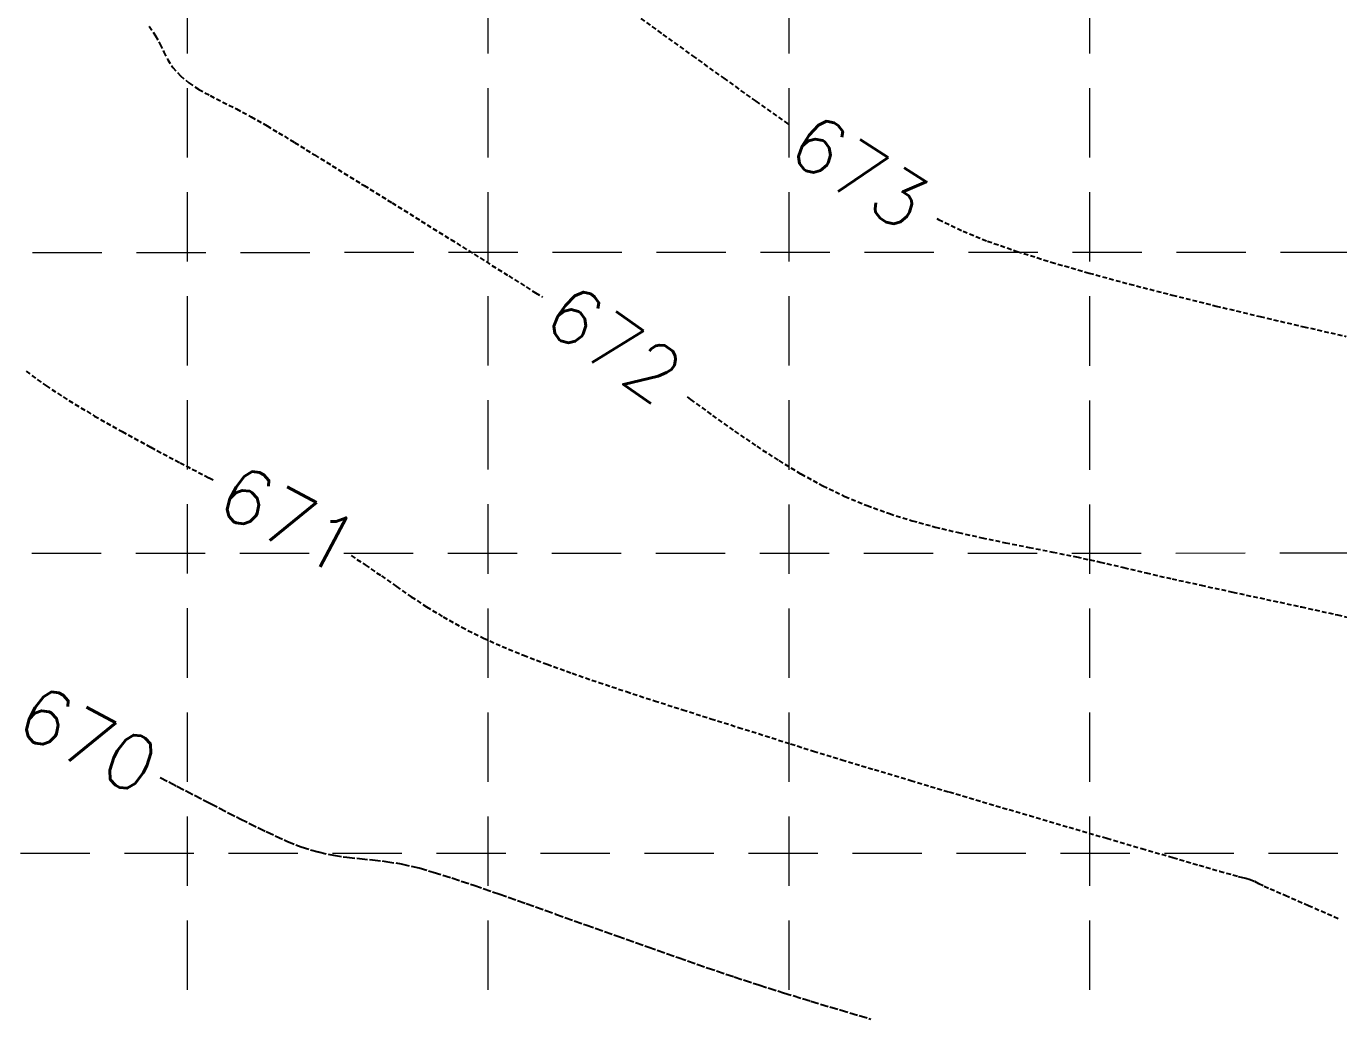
# Model space of a CAD drawing. Header units: inches. Extents: x 2507435 to 2508087, y 7097652 to 7098695.
# Drawn here: x 2507654.8 to 2507725.8, y 7098588.1 to 7098641.6 of the extents above; entities that cross this region are included whole.
import ezdxf

# ---------------------------------------------------------------- set-up
doc = ezdxf.new("R2010")
doc.units = ezdxf.units.IN
doc.header["$MEASUREMENT"] = 0
doc.linetypes.add('DASHED7', pattern=[0.5317999999999998, 0.4379999999999999, -0.0938])
doc.linetypes.add('HIDDEN', pattern=[0.375, 0.25, -0.125])
for name, color, linetype in [('CONT-MJR', 7, 'DASHED7'), ('CONT-MNR', 8, 'HIDDEN'), ('GRID', 254, 'HIDDEN')]:
    doc.layers.add(name, color=color, linetype=linetype)
doc.styles.get("Standard").update_dxf_attribs({"font": 'ARIAL.TTF'})

msp = doc.modelspace()

# ---------------------------------------------------------------- linework, layer by layer
at = {"layer": 'CONT-MJR', "color": 35, "extrusion": (-0.464216306590667, -0.8857218641849821, 0), "elevation": -7451483.702675315}
msp.add_lwpolyline([(-1074195.207278214, 670), (-1074194.192457352, 670)], dxfattribs=at)
at = {"layer": 'CONT-MJR', "color": 35, "extrusion": (0.4610673801942852, 0.8873651282988186, 0), "elevation": 7455252.13204059}
msp.add_lwpolyline([(1047720.469423563, 670.0000000000009), (1047718.448394665, 670.0000000000009)], dxfattribs=at)
at = {"layer": 'CONT-MJR', "color": 35, "extrusion": (-0.4548444926117237, -0.8905708773257655, 0), "elevation": -7462403.544830417}
msp.add_lwpolyline([(-995505.7174646151, 670), (-995503.8880785126, 670)], dxfattribs=at)
at = {"layer": 'CONT-MJR', "color": 35, "extrusion": (-0.4435318366256289, -0.8962586177546615, 0), "elevation": -7474410.164712103}
msp.add_lwpolyline([(-900936.9271627287, 670), (-900935.3601075769, 670)], dxfattribs=at)
at = {"layer": 'CONT-MJR', "color": 35, "extrusion": (-0.4217999945398748, -0.9066889017773195, 0), "elevation": -7493954.318046323}
msp.add_lwpolyline([(-720514.0612636949, 670.0000000000009), (-720512.82681971, 670.0000000000009)], dxfattribs=at)
at = {"layer": 'CONT-MJR', "color": 35, "elevation": 670}
for points in [[(2507668.906768373, 7098597.517017281), (2507669.68027629, 7098597.207982237)], [(2507669.68027629, 7098597.207982237), (2507670.618407488, 7098596.933072989)], [(2507671.430035138, 7098596.756060213), (2507672.158428664, 7098596.646952922)], [(2507672.846857492, 7098596.575760132), (2507673.538591049, 7098596.51249086)], [(2507673.538591049, 7098596.51249086), (2507674.27689876, 7098596.427154119)], [(2507677.829391639, 7098595.533346758), (2507679.021519046, 7098595.13339608)], [(2507679.021519046, 7098595.13339608), (2507680.37657418, 7098594.664998583)], [(2507681.861458457, 7098594.14255261), (2507683.44307329, 7098593.580456499)], [(2507683.44307329, 7098593.580456499), (2507685.088320096, 7098592.993108591)], [(2507691.643655336, 7098590.679165797), (2507693.110583224, 7098590.181534009)], [(2507695.779825335, 7098589.323864675), (2507697.259271378, 7098588.869304537)], [(2507697.259271378, 7098588.869304537), (2507698.842693992, 7098588.391435976)]]:
    msp.add_lwpolyline(points, dxfattribs=at)
at = {"layer": 'CONT-MJR', "color": 35, "extrusion": (-0.2130870743656354, -0.9770332127099336, 0), "elevation": -7469917.162802302}
msp.add_lwpolyline([(937458.2281515787, 670.0000000000009), (937459.0588578826, 670.0000000000009)], dxfattribs=at)
at = {"layer": 'CONT-MJR', "color": 35, "extrusion": (-0.1028648618065427, -0.9946953403960033, 0), "elevation": -7318892.358107643}
msp.add_lwpolyline([(1764173.64812058, 670), (1764174.340220765, 670)], dxfattribs=at)
at = {"layer": 'CONT-MJR', "color": 35, "extrusion": (-0.1636687250411591, -0.9865153564153989, 0), "elevation": -7413302.236101554}
msp.add_lwpolyline([(1312040.956234466, 670), (1312041.795705727, 670)], dxfattribs=at)
at = {"layer": 'CONT-MJR', "color": 35, "extrusion": (0.2225617353966875, 0.9749185986210414, 0), "elevation": 7478666.070179312}
msp.add_lwpolyline([(-864903.1900830343, 670.0000000000009), (-864904.1760774525, 670.0000000000009)], dxfattribs=at)
at = {"layer": 'CONT-MJR', "color": 35, "extrusion": (-0.2755622336912609, -0.9612832336845801, 0), "elevation": -7514782.203300081}
msp.add_lwpolyline([(454481.9688522676, 670.0000000000009), (454482.7667192963, 670.0000000000009)], dxfattribs=at)
at = {"layer": 'CONT-MJR', "color": 35, "extrusion": (0.3033463438342318, 0.9528803679803695, 0), "elevation": 7524807.225019386}
msp.add_lwpolyline([(-236182.9260901939, 670.0000000000009), (-236183.971448171, 670.0000000000009)], dxfattribs=at)
at = {"layer": 'CONT-MJR', "color": 35, "extrusion": (-0.3318986877091576, -0.9433150380954071, 0), "elevation": -7528506.923015972}
msp.add_lwpolyline([(9518.356066919398, 670.0000000000009), (9519.930179721676, 670.0000000000009)], dxfattribs=at)
at = {"layer": 'CONT-MJR', "color": 35, "extrusion": (-0.3361910705601718, -0.9417938012514234, 0), "elevation": -7528472.212986574}
msp.add_lwpolyline([(-24761.30615361687, 670), (-24759.52680426231, 670)], dxfattribs=at)
at = {"layer": 'CONT-MJR', "color": 35, "extrusion": (-0.3348774765179013, -0.9422616811273833, 0), "elevation": -7528499.41912259}
msp.add_lwpolyline([(-14261.56195367267, 670), (-14259.78621023661, 670)], dxfattribs=at)
at = {"layer": 'CONT-MJR', "color": 35, "extrusion": (-0.332181857093061, -0.9432153591933314, 0), "elevation": -7528509.416758532}
msp.add_lwpolyline([(7266.843194430228, 670), (7268.579331564717, 670)], dxfattribs=at)
at = {"layer": 'CONT-MJR', "color": 35, "extrusion": (0.3278253838190414, 0.9447383329387553, 0), "elevation": 7528395.700030798}
msp.add_lwpolyline([(-42012.54842577735, 670.0000000000009), (-42014.20897959126, 670.0000000000009)], dxfattribs=at)
at = {"layer": 'CONT-MJR', "color": 35, "extrusion": (-0.3114106254437257, -0.9502754455213223, 0), "elevation": -7526538.227318163}
msp.add_lwpolyline([(172422.7796900282, 670.0000000000009), (172424.1813555728, 670.0000000000009)], dxfattribs=at)
at = {"layer": 'CONT-MJR', "color": 35, "extrusion": (-0.3004041080470045, -0.9538120212434333, 0), "elevation": -7524041.944964092}
msp.add_lwpolyline([(259423.5841605477, 670), (259424.9861912746, 670)], dxfattribs=at)
at = {"layer": 'CONT-MJR', "color": 35, "extrusion": (0.2853959626862788, 0.9584096955281558, 0), "elevation": 7519043.064253777}
msp.add_lwpolyline([(-377494.4166151434, 670.0000000000009), (-377496.1373860084, 670.0000000000009)], dxfattribs=at)
at = {"layer": 'CONT-MNR', "color": 35, "extrusion": (-0.5826117558199877, -0.812750602571509, 0), "elevation": -7230434.095561556}
msp.add_lwpolyline([(-2097627.673203462, 673.0000000000009), (-2097625.819947591, 673.0000000000009)], dxfattribs=at)
at = {"layer": 'CONT-MNR', "color": 35}
for points, elevation in [([(2507661.465299026, 7098641.572583858), (2507661.818019197, 7098641.053401173)], 672), ([(2507661.818019197, 7098641.053401173), (2507662.063816723, 7098640.593635122)], 672), ([(2507662.261722845, 7098640.170529417), (2507662.470768798, 7098639.761327768)], 672), ([(2507690.862095295, 7098639.971353525), (2507692.544146588, 7098638.760990843)], 673), ([(2507663.620159886, 7098638.510927833), (2507664.158023687, 7098638.160503128)], 672), ([(2507665.445422396, 7098637.476509285), (2507666.186629257, 7098637.102979518)], 672), ([(2507694.274120974, 7098637.526216285), (2507696.025361697, 7098636.294299945)], 673), ([(2507666.987289092, 7098636.681787437), (2507667.843237878, 7098636.192952725)], 672), ([(2507696.025361697, 7098636.294299945), (2507696.048390837, 7098636.278447415)], 673), ([(2507704.068793118, 7098631.186836719), (2507704.167573789, 7098631.132044705)], 673), ([(2507705.48662059, 7098630.489949591), (2507706.807446997, 7098629.958595396)], 673), ([(2507706.807446997, 7098629.958595396), (2507708.413744799, 7098629.400091895)], 673), ([(2507708.413744799, 7098629.400091895), (2507710.261059666, 7098628.821561685)], 673), ([(2507679.372456546, 7098629.046692587), (2507680.913877555, 7098628.078332552)], 672), ([(2507712.304937268, 7098628.230127362), (2507714.500923276, 7098627.632911523)], 673), ([(2507721.556988429, 7098625.877800869), (2507723.916864757, 7098625.328684928)], 673), ([(2507654.811352186, 7098622.92119169), (2507655.880293384, 7098622.145632565)], 671), ([(2507658.513835729, 7098620.502648181), (2507660.002868651, 7098619.657425333)], 671), ([(2507691.939202443, 7098620.533283964), (2507693.134045634, 7098619.684011998)], 672), ([(2507660.002868651, 7098619.657425333), (2507661.556363922, 7098618.81118365)], 671), ([(2507664.705605065, 7098617.160048613), (2507664.936270474, 7098617.041286358)], 671), ([(2507701.509286071, 7098615.224216073), (2507702.739636262, 7098614.841868121)], 672), ([(2507703.984091305, 7098614.502103473), (2507705.24046751, 7098614.196498386)], 672), ([(2507705.24046751, 7098614.196498386), (2507706.50658119, 7098613.916629116)], 672), ([(2507710.341510184, 7098613.147198793), (2507711.624736871, 7098612.886035373)], 672), ([(2507672.392998169, 7098612.957988334), (2507673.154464216, 7098612.456437634)], 671), ([(2507673.154464216, 7098612.456437634), (2507674.027283761, 7098611.855684876)], 671), ([(2507711.624736871, 7098612.886035373), (2507712.906782588, 7098612.608489059)], 672), ([(2507712.906782588, 7098612.608489059), (2507714.185463647, 7098612.30613611)], 672), ([(2507714.185463647, 7098612.30613611), (2507715.389421531, 7098612.017904717)], 672), ([(2507715.389421531, 7098612.017904717), (2507716.792974583, 7098611.699424203)], 672), ([(2507677.365416774, 7098609.64306811), (2507678.37664259, 7098609.082937908)], 671), ([(2507679.544536975, 7098608.498187473), (2507680.564307439, 7098608.039593557)], 671), ([(2507681.719060749, 7098607.567000927), (2507682.988221107, 7098607.083620837)], 671), ([(2507684.351212719, 7098606.592664529), (2507685.787459792, 7098606.097343259)], 671), ([(2507690.329975813, 7098604.617302159), (2507691.853486772, 7098604.136633528)], 671), ([(2507691.853486772, 7098604.136633528), (2507693.347374214, 7098603.667656181)], 671), ([(2507693.347374214, 7098603.667656181), (2507694.791062346, 7098603.213581366)], 671), ([(2507696.163975371, 7098602.777620336), (2507697.396327693, 7098602.390433317)], 671), ([(2507698.926839381, 7098601.920880696), (2507700.699293014, 7098601.3849742)], 671), ([(2507702.657471169, 7098600.798725552), (2507704.745156426, 7098600.178146476)], 671), ([(2507706.906131364, 7098599.539248697), (2507709.084178562, 7098598.898043938)], 671), ([(2507715.158579499, 7098597.120705026), (2507716.842741522, 7098596.630389591)], 671), ([(2507716.842741522, 7098596.630389591), (2507718.262888698, 7098596.217825796)], 671), ([(2507720.377066935, 7098595.606761501), (2507720.604558331, 7098595.554983778)], 671), ([(2507720.604558331, 7098595.554983778), (2507720.786684838, 7098595.519141225)], 671), ([(2507720.786684838, 7098595.519141225), (2507721.008806132, 7098595.453351597)], 671), ([(2507722.914597963, 7098594.591336943), (2507724.167700879, 7098594.04530482)], 671)]:
    msp.add_lwpolyline(points, dxfattribs=dict(at, elevation=elevation))
at = {"layer": 'CONT-MNR', "color": 35, "extrusion": (-0.5847371377764798, -0.8112228298716512, 0), "elevation": -7224918.782931267}
msp.add_lwpolyline([(-2116544.32290392, 673.0000000000009), (-2116542.341362747, 673.0000000000009)], dxfattribs=at)
at = {"layer": 'CONT-MNR', "color": 35, "extrusion": (0.9058080314003583, 0.4236883409424994, 0), "elevation": 5279071.69350753}
msp.add_lwpolyline([(5367538.48227635, 672), (5367538.015173288, 672)], dxfattribs=at)
at = {"layer": 'CONT-MNR', "color": 35, "extrusion": (0.831577703671057, 0.5554084287775725, 0), "elevation": 6027960.555321064}
msp.add_lwpolyline([(4510293.679118821, 672), (4510293.176395047, 672)], dxfattribs=at)
at = {"layer": 'CONT-MNR', "color": 35, "extrusion": (0.7402388080312429, 0.6723440392273027, 0), "elevation": 6628997.134068461}
msp.add_lwpolyline([(3568676.223763433, 672), (3568675.616307568, 672)], dxfattribs=at)
at = {"layer": 'CONT-MNR', "color": 35, "extrusion": (0.6381037438691236, 0.7699503958439193, 0), "elevation": 7065749.0758302}
msp.add_lwpolyline([(2598891.812931202, 672.0000000000009), (2598891.213211091, 672.0000000000009)], dxfattribs=at)
at = {"layer": 'CONT-MNR', "color": 35, "extrusion": (-0.5809510928041008, -0.8139384668202634, 0), "elevation": -7234701.873570437}
msp.add_lwpolyline([(-2082854.5209799, 673), (-2082852.395543571, 673)], dxfattribs=at)
at = {"layer": 'CONT-MNR', "color": 35, "extrusion": (0.4849451169903249, 0.8745445863460823, 0), "elevation": 7424155.062182967}
msp.add_lwpolyline([(1249385.799443453, 672.0000000000009), (1249385.102156139, 672.0000000000009)], dxfattribs=at)
at = {"layer": 'CONT-MNR', "color": 35, "extrusion": (-0.4546149473493562, -0.8906880765153097, 0), "elevation": -7462693.954272051}
msp.add_lwpolyline([(-993599.7512570317, 672), (-993598.9905082551, 672)], dxfattribs=at)
at = {"layer": 'CONT-MNR', "color": 35, "extrusion": (0.4655665282111379, 0.8850128856742301, 0), "elevation": 7449870.74728351}
msp.add_lwpolyline([(1085570.942928493, 672), (1085570.038241287, 672)], dxfattribs=at)
at = {"layer": 'CONT-MNR', "color": 35, "extrusion": (-0.5182028110453011, -0.8552577661879184, 0), "elevation": -7370644.258899235}
msp.add_lwpolyline([(-1533830.831827115, 672), (-1533830.112277961, 672)], dxfattribs=at)
at = {"layer": 'CONT-MNR', "color": 35, "extrusion": (-0.5220375825656384, -0.8529224832240174, 0), "elevation": -7363683.271189295}
msp.add_lwpolyline([(-1566907.874184619, 672), (-1566906.853310058, 672)], dxfattribs=at)
at = {"layer": 'CONT-MNR', "color": 35, "extrusion": (-0.5241079748921827, -0.851651824781944, 0), "elevation": -7359855.189671517}
msp.add_lwpolyline([(-1584790.204540789, 672.0000000000009), (-1584788.92708821, 672.0000000000009)], dxfattribs=at)
at = {"layer": 'CONT-MNR', "color": 35, "extrusion": (-0.5255146971767614, -0.8507845221036974, 0), "elevation": -7357226.120714158}
msp.add_lwpolyline([(-1596949.643863991, 672), (-1596948.154586941, 672)], dxfattribs=at)
at = {"layer": 'CONT-MNR', "color": 35, "extrusion": (-0.5266269885976617, -0.8500964738666774, 0), "elevation": -7355131.179919703}
msp.add_lwpolyline([(-1606569.303183159, 672.0000000000009), (-1606567.646837035, 672.0000000000009)], dxfattribs=at)
at = {"layer": 'CONT-MNR', "color": 35, "extrusion": (-0.5276119556262449, -0.8494855056328209, 0), "elevation": -7353264.115990182}
msp.add_lwpolyline([(-1615091.674853682, 672.0000000000009), (-1615089.896194468, 672.0000000000009)], dxfattribs=at)
at = {"layer": 'CONT-MNR', "color": 35, "extrusion": (-0.5285660189655953, -0.8488921978642883, 0), "elevation": -7351444.922870313}
msp.add_lwpolyline([(-1623350.263591487, 672), (-1623348.407375188, 672)], dxfattribs=at)
at = {"layer": 'CONT-MNR', "color": 35, "extrusion": (-0.5295607006426706, -0.848272046182617, 0), "elevation": -7349537.034438727}
msp.add_lwpolyline([(-1631964.425205661, 672), (-1631962.53618793, 672)], dxfattribs=at)
at = {"layer": 'CONT-MNR', "color": 35, "extrusion": (-0.4376843494655058, -0.8991286950336737, 0), "elevation": -7480165.813517244}
msp.add_lwpolyline([(-852210.9734034478, 673.0000000000009), (-852209.5063756374, 673.0000000000009)], dxfattribs=at)
at = {"layer": 'CONT-MNR', "color": 35, "extrusion": (0.5306648135312131, 0.8475817693177945, 0), "elevation": 7347405.773707116}
msp.add_lwpolyline([(1641531.217066155, 672.0000000000009), (1641529.340001918, 672.0000000000009)], dxfattribs=at)
at = {"layer": 'CONT-MNR', "color": 35, "extrusion": (-0.277965076850516, -0.9605911804984922, 0), "elevation": -7515936.115058839}
msp.add_lwpolyline([(435713.4541008056, 673.0000000000009), (435715.5818296904, 673.0000000000009)], dxfattribs=at)
at = {"layer": 'CONT-MNR', "color": 35, "extrusion": (0.5335707120411028, 0.8457554583045567, 0), "elevation": 7341728.534513274}
msp.add_lwpolyline([(1666735.217672764, 672.0000000000009), (1666733.498774395, 672.0000000000009)], dxfattribs=at)
at = {"layer": 'CONT-MNR', "color": 35, "extrusion": (0.2504244880268621, 0.9681361349502889, 0), "elevation": 7500431.03998953}
msp.add_lwpolyline([(-650138.8338174485, 673), (-650141.2132762864, 673)], dxfattribs=at)
at = {"layer": 'CONT-MNR', "color": 35, "extrusion": (-0.5356887328593148, -0.844415526555251, 0), "elevation": -7337528.182063663}
msp.add_lwpolyline([(-1685128.662104079, 672.0000000000009), (-1685128.213900696, 672.0000000000009)], dxfattribs=at)
at = {"layer": 'CONT-MNR', "color": 35, "extrusion": (-0.2408761518233571, -0.970555861083107, 0), "elevation": -7493663.25018503}
msp.add_lwpolyline([(723989.2786949142, 673.0000000000009), (723991.7173385022, 673.0000000000009)], dxfattribs=at)
at = {"layer": 'CONT-MNR', "color": 35, "extrusion": (0.2330971061839469, 0.9724534637136474, 0), "elevation": 7487625.960523893}
msp.add_lwpolyline([(-783970.9109635763, 673.0000000000009), (-783973.3641249177, 673.0000000000009)], dxfattribs=at)
at = {"layer": 'CONT-MNR', "color": 35, "extrusion": (-0.2211736100019953, -0.9752344509084394, 0), "elevation": -7477466.326206108}
msp.add_lwpolyline([(875590.1670967168, 673), (875592.51495582, 673)], dxfattribs=at)
at = {"layer": 'CONT-MNR', "color": 35, "extrusion": (0.5447472922803787, 0.8386002549207793, 0), "elevation": 7318945.091674543}
msp.add_lwpolyline([(1764034.332287248, 671.0000000000009), (1764032.845576651, 671.0000000000009)], dxfattribs=at)
at = {"layer": 'CONT-MNR', "color": 35, "extrusion": (0.591927705498909, 0.8059910616519247, 0), "elevation": 7205797.028868486}
msp.add_lwpolyline([(2180694.570971891, 672.0000000000009), (2180694.350849205, 672.0000000000009)], dxfattribs=at)
at = {"layer": 'CONT-MNR', "color": 35, "extrusion": (0.5149642453238966, 0.8572116576657073, 0), "elevation": 7376374.722322285}
msp.add_lwpolyline([(1505943.256269992, 671.0000000000009), (1505941.638482311, 671.0000000000009)], dxfattribs=at)
at = {"layer": 'CONT-MNR', "color": 35, "extrusion": (0.5882667926184147, 0.8086669157956463, 0), "elevation": 7215611.46700407}
msp.add_lwpolyline([(2147996.701653636, 672.0000000000009), (2147995.226889736, 672.0000000000009)], dxfattribs=at)
at = {"layer": 'CONT-MNR', "color": 35, "extrusion": (-0.564790244248781, -0.8252345000067571, 0), "elevation": -7274346.483352391}
msp.add_lwpolyline([(-1939796.255517814, 672), (-1939794.806374969, 672)], dxfattribs=at)
at = {"layer": 'CONT-MNR', "color": 35, "extrusion": (-0.4677115787246862, -0.883881145362238, 0), "elevation": -7447197.670753108}
msp.add_lwpolyline([(-1103631.442323665, 671.0000000000009), (-1103629.654556703, 671.0000000000009)], dxfattribs=at)
at = {"layer": 'CONT-MNR', "color": 35, "extrusion": (0.5439576898742022, 0.8391126453741009, 0), "elevation": 7320620.469392809}
msp.add_lwpolyline([(1757110.296426374, 672.0000000000009), (1757108.871455343, 672.0000000000009)], dxfattribs=at)
at = {"layer": 'CONT-MNR', "color": 35, "extrusion": (-0.4609344475509522, -0.8874341863264559, 0), "elevation": -7455424.589191847}
msp.add_lwpolyline([(-1046611.559539161, 671.0000000000009), (-1046609.791444514, 671.0000000000009)], dxfattribs=at)
at = {"layer": 'CONT-MNR', "color": 35, "extrusion": (-0.5158986400413992, -0.8566496326990602, 0), "elevation": -7374745.291149929}
msp.add_lwpolyline([(-1513950.968064037, 672), (-1513949.573878168, 672)], dxfattribs=at)
at = {"layer": 'CONT-MNR', "color": 35, "extrusion": (0.4793220930795199, 0.8776390665221484, 0), "elevation": 7432018.363853402}
msp.add_lwpolyline([(1201671.52788509, 672), (1201670.169997184, 672)], dxfattribs=at)
at = {"layer": 'CONT-MNR', "color": 35, "extrusion": (-0.4325695792152688, -0.9016005540911814, 0), "elevation": -7484870.598769967}
msp.add_lwpolyline([(-809703.821026078, 672), (-809702.503445704, 672)], dxfattribs=at)
at = {"layer": 'CONT-MNR', "color": 35, "extrusion": (-0.3810699692740365, -0.9245462013969258, 0), "elevation": -7518607.415833732}
msp.add_lwpolyline([(-386585.7614906356, 672), (-386584.4683271134, 672)], dxfattribs=at)
at = {"layer": 'CONT-MNR', "color": 35, "extrusion": (0.3361723396788657, 0.9418004873829899, 0), "elevation": 7528499.161503932}
msp.add_lwpolyline([(24604.87383386819, 672), (24603.58474805159, 672)], dxfattribs=at)
at = {"layer": 'CONT-MNR', "color": 35, "extrusion": (0.2633827858139954, 0.9646914056509778, 0), "elevation": 7508458.463535442}
msp.add_lwpolyline([(-549506.3283827133, 672.0000000000009), (-549507.6183859578, 672.0000000000009)], dxfattribs=at)
at = {"layer": 'CONT-MNR', "color": 35, "extrusion": (-0.2018974897121057, -0.9794066589767247, 0), "elevation": -7458729.388064865}
msp.add_lwpolyline([(1022872.12110204, 672.0000000000009), (1022873.421550074, 672.0000000000009)], dxfattribs=at)
at = {"layer": 'CONT-MNR', "color": 35, "extrusion": (0.1945388300322871, 0.9808948178116087, 0), "elevation": 7450839.884558314}
msp.add_lwpolyline([(-1078841.571117388, 672.0000000000009), (-1078842.875067146, 672.0000000000009)], dxfattribs=at)
at = {"layer": 'CONT-MNR', "color": 35, "extrusion": (-0.1937315282093551, -0.9810545830776531, 0), "elevation": -7449949.518321829}
msp.add_lwpolyline([(1084974.2434106, 672), (1084975.55039595, 672)], dxfattribs=at)
at = {"layer": 'CONT-MNR', "color": 35, "extrusion": (0.5738954314768765, 0.8189285889074639, 0), "elevation": 7252398.858069183}
msp.add_lwpolyline([(2020254.961201754, 671.0000000000009), (2020253.966598235, 671.0000000000009)], dxfattribs=at)
at = {"layer": 'CONT-MNR', "color": 35, "extrusion": (-0.2148921646224933, -0.9766377821812237, 0), "elevation": -7471661.076593825}
msp.add_lwpolyline([(923694.9331254847, 672), (923696.5432481226, 672)], dxfattribs=at)
at = {"layer": 'CONT-MNR', "color": 35, "extrusion": (-0.5681447300533039, -0.8229286516537496, 0), "elevation": -7266372.85933766}
msp.add_lwpolyline([(-1969401.115862394, 671), (-1969400.144703183, 671)], dxfattribs=at)
at = {"layer": 'CONT-MNR', "color": 35, "extrusion": (-0.2118192161592704, -0.9773088660529343, 0), "elevation": -7468718.750887251}
msp.add_lwpolyline([(947193.099447503, 672), (947194.8499877828, 672)], dxfattribs=at)
at = {"layer": 'CONT-MNR', "color": 35, "extrusion": (-0.2111683287533835, -0.9774497106918099, 0), "elevation": -7468086.308772466}
msp.add_lwpolyline([(952168.4454042104, 672.0000000000009), (952170.305846577, 672.0000000000009)], dxfattribs=at)
at = {"layer": 'CONT-MNR', "color": 35, "extrusion": (-0.54936054281148, -0.8355854199313653, 0), "elevation": -7309113.681697784}
msp.add_lwpolyline([(-1804319.442031893, 671.0000000000009), (-1804318.452455036, 671.0000000000009)], dxfattribs=at)
at = {"layer": 'CONT-MNR', "color": 35, "extrusion": (-0.5200082317793675, -0.8541612487590945, 0), "elevation": -7367370.149839927}
msp.add_lwpolyline([(-1549375.669454952, 671.0000000000009), (-1549374.618654507, 671.0000000000009)], dxfattribs=at)
at = {"layer": 'CONT-MNR', "color": 35, "extrusion": (0.2124980739493962, 0.9771614854095495, 0), "elevation": 7469374.940874107}
msp.add_lwpolyline([(-942008.1736655268, 672.0000000000009), (-942010.1134856904, 672.0000000000009)], dxfattribs=at)
at = {"layer": 'CONT-MNR', "color": 35, "extrusion": (-0.2156308879233635, -0.9764749460039319, 0), "elevation": -7472357.697395219}
msp.add_lwpolyline([(918049.8371252688, 672), (918051.825813913, 672)], dxfattribs=at)
at = {"layer": 'CONT-MNR', "color": 35, "extrusion": (-0.2205739442486252, -0.9753702553997659, 0), "elevation": -7476911.759445786}
msp.add_lwpolyline([(880192.7369407087, 672), (880194.7440247794, 672)], dxfattribs=at)
at = {"layer": 'CONT-MNR', "color": 35, "extrusion": (-0.447705520822982, -0.8941810591958558, 0), "elevation": -7470143.242270047}
msp.add_lwpolyline([(-935767.9696466508, 671.0000000000009), (-935766.6635416155, 671.0000000000009)], dxfattribs=at)
at = {"layer": 'CONT-MNR', "color": 35, "extrusion": (-0.3787657249689415, -0.9254925853775124, 0), "elevation": -7519532.554075467}
msp.add_lwpolyline([(-367869.6516251788, 671), (-367868.4039076632, 671)], dxfattribs=at)
at = {"layer": 'CONT-MNR', "color": 35, "extrusion": (-0.3388901516482026, -0.9408259483644454, 0), "elevation": -7528382.809678018}
msp.add_lwpolyline([(-46354.80546876136, 671.0000000000009), (-46353.35675062705, 671.0000000000009)], dxfattribs=at)
at = {"layer": 'CONT-MNR', "color": 35, "extrusion": (-0.3163229941275258, -0.9486515500362592, 0), "elevation": -7527342.353961846}
msp.add_lwpolyline([(133467.6744340984, 671), (133469.243953208, 671)], dxfattribs=at)
at = {"layer": 'CONT-MNR', "color": 35, "extrusion": (-0.3091327289426207, -0.9510189040689403, 0), "elevation": -7526116.330039443}
msp.add_lwpolyline([(190446.6842529606, 671), (190448.2836224348, 671)], dxfattribs=at)
at = {"layer": 'CONT-MNR', "color": 35, "extrusion": (-0.3040594636392498, -0.9526530546696482, 0), "elevation": -7524994.349270752}
msp.add_lwpolyline([(230559.3317660107, 671), (230560.9404929997, 671)], dxfattribs=at)
at = {"layer": 'CONT-MNR', "color": 35, "extrusion": (-0.3026520519101357, -0.9531011150316554, 0), "elevation": -7524645.612111075}
msp.add_lwpolyline([(241679.8732343116, 671.0000000000009), (241681.3137037475, 671.0000000000009)], dxfattribs=at)
at = {"layer": 'CONT-MNR', "color": 35, "extrusion": (-0.2933016914418192, -0.9560199358786238, 0), "elevation": -7521917.290097064}
msp.add_lwpolyline([(315376.6160531605, 671), (315378.2169734244, 671)], dxfattribs=at)
at = {"layer": 'CONT-MNR', "color": 35, "extrusion": (-0.2868070905727603, -0.957988357339059, 0), "elevation": -7519603.821787709}
msp.add_lwpolyline([(366418.8632535066, 671), (366420.9073056504, 671)], dxfattribs=at)
at = {"layer": 'CONT-MNR', "color": 35, "extrusion": (-0.2835207831038414, -0.9589660919699844, 0), "elevation": -7518303.28443453}
msp.add_lwpolyline([(392203.137828087, 671), (392205.391270577, 671)], dxfattribs=at)
at = {"layer": 'CONT-MNR', "color": 35, "extrusion": (-0.2815102286832099, -0.9595582270746925, 0), "elevation": -7517464.731079481}
msp.add_lwpolyline([(407964.6837147516, 671.0000000000009), (407966.9127634692, 671.0000000000009)], dxfattribs=at)
at = {"layer": 'CONT-MNR', "color": 35, "extrusion": (-0.2807579096350745, -0.959778618316403, 0), "elevation": -7517142.601046383}
msp.add_lwpolyline([(413860.0010477661, 671.0000000000009), (413862.1302256975, 671.0000000000009)], dxfattribs=at)
at = {"layer": 'CONT-MNR', "color": 35, "extrusion": (-0.2801093481122587, -0.9599681000429783, 0), "elevation": -7516861.249254695}
msp.add_lwpolyline([(418941.1733817139, 671), (418943.1442382957, 671)], dxfattribs=at)
at = {"layer": 'CONT-MNR', "color": 35, "extrusion": (-0.278383572236936, -0.9604699822006947, 0), "elevation": -7516096.151171822}
msp.add_lwpolyline([(432455.5423351177, 671), (432456.6875191713, 671)], dxfattribs=at)
at = {"layer": 'CONT-MNR', "color": 35, "extrusion": (-0.2775694082121312, -0.9607055863399396, 0), "elevation": -7515726.914858957}
msp.add_lwpolyline([(438826.9379887262, 671), (438827.6910448435, 671)], dxfattribs=at)
at = {"layer": 'CONT-MNR', "color": 35, "extrusion": (-0.2751898176256418, -0.961389912717606, 0), "elevation": -7514617.324023177}
msp.add_lwpolyline([(457435.5415288997, 671), (457435.8440056629, 671)], dxfattribs=at)
at = {"layer": 'CONT-MNR', "color": 35, "extrusion": (-0.3855796808697345, -0.9226745415911256, 0), "elevation": -7516619.57214783}
msp.add_lwpolyline([(-423263.8372880239, 671), (-423263.572284488, 671)], dxfattribs=at)
at = {"layer": 'CONT-MNR', "color": 35, "extrusion": (-0.4529368799527568, -0.8915425860712779, 0), "elevation": -7464539.497126235}
msp.add_lwpolyline([(-979475.3390776487, 671), (-979475.0740611353, 671)], dxfattribs=at)
at = {"layer": 'CONT-MNR', "color": 35, "extrusion": (-0.4456983752725103, -0.8951831981664113, 0), "elevation": -7472230.575044006}
msp.add_lwpolyline([(-918962.2180711497, 671.0000000000009), (-918961.8898065765, 671.0000000000009)], dxfattribs=at)
at = {"layer": 'CONT-MNR', "color": 35, "extrusion": (-0.4015668085023363, -0.915829732160541, 0), "elevation": -7508122.268446204}
msp.add_lwpolyline([(-553914.0037962305, 671.0000000000009), (-553913.6557030934, 671.0000000000009)], dxfattribs=at)
at = {"layer": 'CONT-MNR', "color": 35, "extrusion": (-0.3992113998753461, -0.9168589085620352, 0), "elevation": -7509521.264573691}
msp.add_lwpolyline([(-534612.675520889, 671), (-534611.7895008875, 671)], dxfattribs=at)
at = {"layer": 'CONT-MNR', "color": 35, "extrusion": (0.4002551603225898, 0.9164037356073675, 0), "elevation": 7508907.639465501}
msp.add_lwpolyline([(543161.1025144998, 671), (543159.3117788951, 671)], dxfattribs=at)
at = {"layer": 'GRID', "color": 252, "linetype": 'HIDDEN', "lineweight": 0, "ltscale": 15}
for p, q in [((2507663.538204653, 7097734.480451447), (2507663.538204653, 7098678.232320917)), ((2507679.809299212, 7097734.477893291), (2507679.809299212, 7098678.232320917)), ((2507696.080393772, 7097734.475335134), (2507696.080393772, 7098678.232320917)), ((2507712.351488332, 7097734.472776977), (2507712.351488332, 7098678.232320917)), ((2507452.650228059, 7098629.313740714), (2508070.315568645, 7098629.419037237)), ((2507452.628137638, 7098613.057309094), (2508070.315568645, 7098613.147942677)), ((2507452.013975376, 7098596.876848118), (2508070.315568645, 7098596.876848118))]:
    msp.add_line(p, q, dxfattribs=at)

# ---------------------------------------------------------------- texts
at = {"layer": 'CONT-MJR', "color": 35, "insert": (2507655.450938959, 7098606.12728699, 670), "char_height": 3, "width": 11.5, "attachment_point": 1, "rotation": 332.3532084692564}
msp.add_mtext('\\Ftxt.shx;\\W1.0000000000;\\T1.0000000000;\\o\\l670', dxfattribs=at)
at = {"layer": 'CONT-MNR', "color": 35, "char_height": 3, "attachment_point": 1}
for s, insert, width, rotation in [('\\Ftxt.shx;\\W1.0000000000;\\T1.0000000000;\\o\\l673', (2507697.429838283, 7098637.045126021, 673), 12, 327.36951872399163), ('\\Ftxt.shx;\\W1.0000000000;\\T1.0000000000;\\o\\l672', (2507684.295080463, 7098627.833615618, 672), 12, 325.16016031401466), ('\\Ftxt.shx;\\W1.0000000000;\\T1.0000000000;\\o\\l671', (2507666.304886896, 7098618.039457588, 671), 11, 332.38400455341707)]:
    msp.add_mtext(s, dxfattribs=dict(at, insert=insert, width=width, rotation=rotation))

doc.saveas('drawing.dxf')
